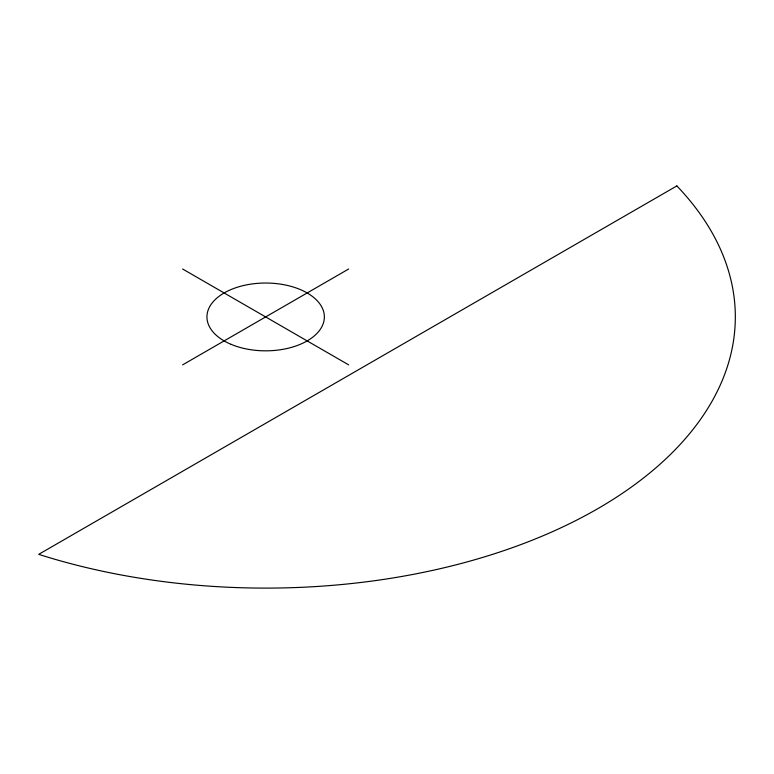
<?xml version="1.0" encoding="UTF-8"?>
<svg xmlns="http://www.w3.org/2000/svg" width="774" height="774" viewBox="0 0 774 774"><rect width="100%" height="100%" fill="white"/><g stroke="black" fill="none" stroke-linecap="round" stroke-linejoin="round"><path stroke-width="1.16" d="M182.616 364.873L348.677 268.994M182.616 268.994L348.677 364.873M676.863 185.915L38.7 554.348A469.683 271.171 0 0 0 597.76 508.682A469.683 271.171 0 0 0 676.863 185.915M231.194 344.382A58.708 33.901 0 0 0 324.045 320.436A58.708 33.901 0 0 0 241.691 285.983A58.708 33.901 0 0 0 231.194 344.382"/></g></svg>
